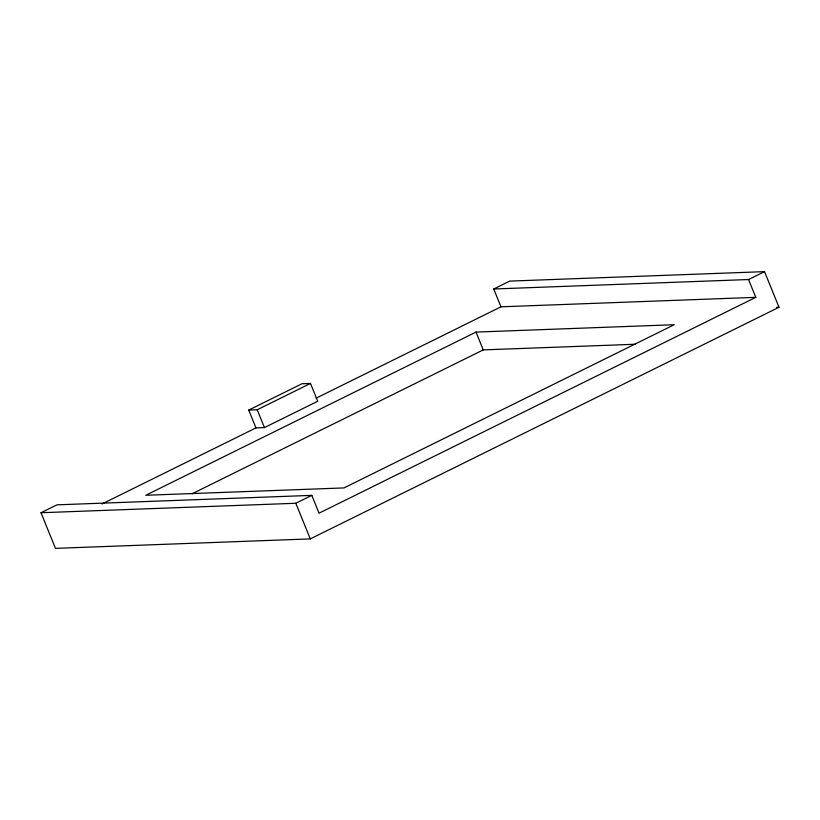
<?xml version="1.0" encoding="UTF-8"?>
<svg xmlns="http://www.w3.org/2000/svg" width="820" height="820" viewBox="0 0 820 820"><rect width="100%" height="100%" fill="white"/><g stroke="black" fill="none" stroke-linecap="round" stroke-linejoin="round"><path stroke-width="1.23" d="M493.732 288.999L509.712 281.106L764.537 271.635L779 307.264L310.288 538.894L55.463 548.365L41 512.736L56.98 504.843L311.805 495.372L319.031 513.187L755.784 297.342L748.557 279.528L493.732 288.999L500.969 306.813L755.784 297.342M255.963 427.896L248.726 410.082L301.986 383.76L310.483 383.442L317.719 401.257L264.45 427.579L255.963 427.896L102.1 503.931M248.726 410.082L257.213 409.764L310.483 383.442M316.11 398.171L500.969 306.813M476.02 332.079L145.786 495.28L343.98 487.92L674.214 324.72L476.02 332.079L483.246 349.894L635.408 344.246M192.003 493.824L483.246 349.894M41 512.736L295.825 503.265L311.805 495.372M748.557 279.528L764.537 271.635M776.448 307.356L779 307.264M295.825 503.265L310.288 538.894M257.213 409.764L264.45 427.579"/></g></svg>
